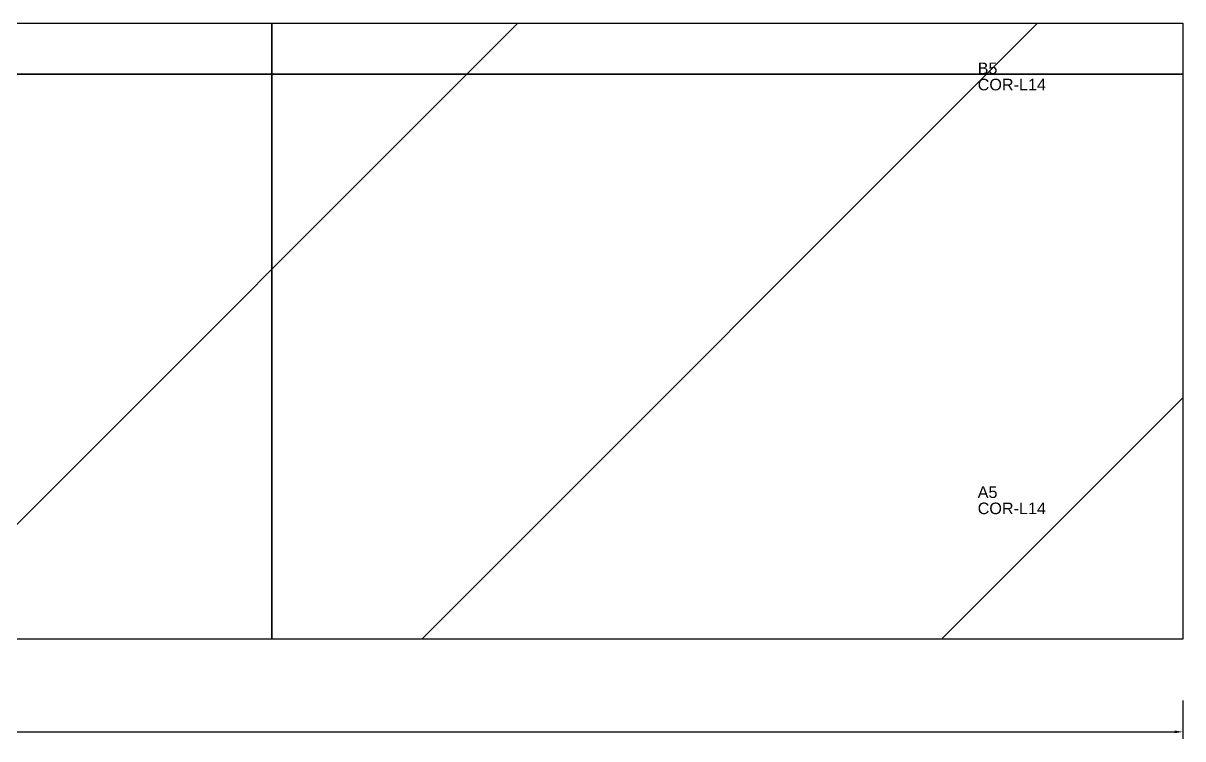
# Model space of a CAD drawing. Header units: metres. Extents: x 222 to 10560, y -107 to 202.
# Drawn here: x 1335 to 1836, y -107 to 202 of the extents above; entities that cross this region are included whole.
import ezdxf

# ---------------------------------------------------------------- set-up
doc = ezdxf.new("R2010")
doc.units = ezdxf.units.M
for name, color, linetype in [('3', 3, 'CONTINUOUS'), ('AUX00', 7, 'CONTINUOUS'), ('COTA', 241, 'CONTINUOUS'), ('Hachura', 251, 'CONTINUOUS'), ('Painéis', 200, 'CONTINUOUS')]:
    doc.layers.add(name, color=color, linetype=linetype)
doc.styles.add('STR_STANDARD', font='arial.ttf')
doc.dimstyles.new('EZ DXF', dxfattribs={"dimtxt": 10, "dimasz": 3.5, "dimexe": 3, "dimexo": 1.5, "dimgap": 1, "dimtad": 1, "dimdec": 1, "dimdsep": 46, "dimcen": 2.5, "dimazin": 3, "dimtfac": 1, "dimtmove": 0, "dimatfit": 3})

msp = doc.modelspace()

# ---------------------------------------------------------------- hatches: boundary and pattern name
at = {"layer": 'Hachura'}
h = msp.add_hatch(dxfattribs=at)
h.set_pattern_fill('ANSI31', scale=50)
h.paths.add_polyline_path([(222.2, 201.5), (1835.82, 201.5), (1835.82, -64.5), (222.2, -64.5)])
h = msp.add_hatch(dxfattribs=at)
h.set_pattern_fill('ANSI31', scale=50)
h.paths.add_polyline_path([(222.2, 201.5), (1835.82, 201.5), (1835.82, -64.5), (222.2, -64.5)])

# ---------------------------------------------------------------- linework, layer by layer
at = {"layer": '3'}
for points in [[(1442.2, -64.5), (1442.2, 201.5)], [(1442.2, -64.5), (1442.2, 201.5)], [(222.2, 179.5), (1835.82, 179.5)], [(222.2, 179.5), (1835.82, 179.5)]]:
    msp.add_lwpolyline(points, close=True, dxfattribs=at)
at = {"layer": 'Painéis', "color": 200}
for p, q in [((222.2, 201.5), (1835.82, 201.5)), ((222.2, 201.5), (1835.82, 201.5)), ((1835.82, 201.5), (1835.82, -64.5)), ((1835.82, 201.5), (1835.82, -64.5)), ((1835.82, -64.5), (222.2, -64.5)), ((1835.82, -64.5), (222.2, -64.5))]:
    msp.add_line(p, q, dxfattribs=at)

# ---------------------------------------------------------------- texts
at = {"layer": '3', "style": 'STR_STANDARD'}
for s, p in [('B5', (1747.2, 179.5)), ('B5', (1747.2, 179.5)), ('A5', (1747.2, -3.5)), ('A5', (1747.2, -3.5))]:
    msp.add_text(s, height=5, dxfattribs=at).set_placement(p)
at = {"layer": 'AUX00', "style": 'STR_STANDARD'}
for p in [(1747.2, 172.5), (1747.2, 172.5), (1747.2, -10.5), (1747.2, -10.5)]:
    msp.add_text('COR-L14', height=5, dxfattribs=at).set_placement(p)

# ---------------------------------------------------------------- dimensions: what is measured, and where the dimension line sits
at = {"layer": 'COTA'}
msp.add_linear_dim(base=(222.2, -104.5), p1=(222.2, -89.5), p2=(1835.82, -89.5), dimstyle='EZ DXF', dxfattribs=at).render()
msp.add_linear_dim(base=(222.2, -104.5), p1=(222.2, -89.5), p2=(1835.82, -89.5), dimstyle='EZ DXF', dxfattribs=at).render()

doc.saveas('drawing.dxf')
